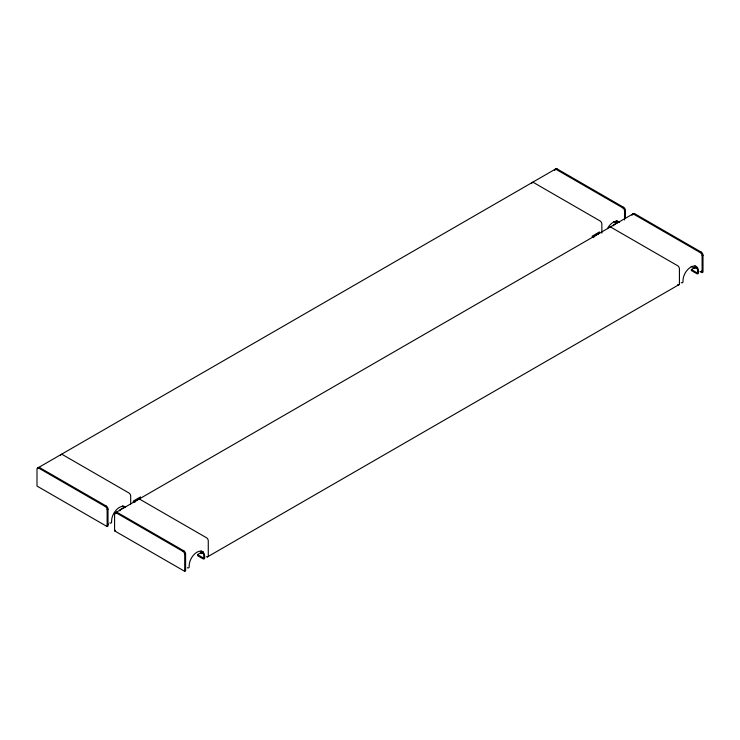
<?xml version="1.0" encoding="UTF-8"?>
<svg xmlns="http://www.w3.org/2000/svg" width="740" height="740" viewBox="0 0 740 740"><rect width="100%" height="100%" fill="white"/><g stroke="black" fill="none" stroke-linecap="round" stroke-linejoin="round"><path stroke-width="1.11" d="M38.138 467.763L555.296 169.183M38.794 468.143L39.682 467.625L106.227 506.04A2.535 1.462 60 0 1 108.012 509.148L108.012 526.029L107.124 526.547L37 486.06L37 469.179A2.535 1.462 60 0 1 38.794 468.143L105.33 506.558A2.535 1.462 60 0 1 107.124 509.657L107.124 526.547M554.399 170.459A2.535 1.462 60 0 1 556.193 169.423L557.091 168.905L623.626 207.32A2.535 1.462 60 0 1 625.42 210.419L625.42 218.3M105.33 506.558L106.227 506.04M556.193 169.423L622.738 207.838L623.626 207.32M107.124 509.657L108.012 509.148M624.523 219.947L624.523 210.937L625.42 210.419M140.544 496.91L133.08 501.221L134.948 502.293M599.456 231.953L592 236.263L593.869 237.337M125.532 506.613L119.954 509.832L119.954 510.868M134.874 501.221L140.544 497.946M593.795 236.263L599.456 232.989M617.364 222.657L613.784 224.72L613.784 225.756M115.718 512.552L632.876 213.971M114.58 513.967L115.477 513.449A2.535 1.462 60 0 1 117.262 512.413L183.807 550.837A2.535 1.462 60 0 1 185.601 553.936L185.601 570.817L184.704 571.336L114.58 530.848L114.58 513.967A2.535 1.462 60 0 1 116.374 512.931L117.262 512.413M631.988 215.248A2.535 1.462 60 0 1 633.773 214.212L634.67 213.694L701.206 252.109A2.535 1.462 60 0 1 703 255.217L703 272.098L702.103 272.616L700.133 271.469M114.58 530.848L115.477 530.33M116.374 512.931L182.91 551.346L183.807 550.837M633.773 214.212L700.318 252.627L701.206 252.109M184.704 571.336L184.704 554.454L185.601 553.936M702.103 272.616L702.103 255.735L703 255.217M187.387 567.719A2.535 1.462 60 0 0 189.181 566.683L189.181 565.647A10.97 6.336 -60 0 1 196.933 552.216A10.97 6.336 -60 0 1 204.693 556.693L204.693 557.729A2.535 1.462 60 0 1 202.899 558.755L197.534 555.657L197.534 554.621L203.112 551.402M681.216 282.606A2.535 1.462 60 0 0 683.011 281.57L683.011 280.534A10.97 6.336 -60 0 1 690.762 267.103A10.97 6.336 -60 0 1 698.523 271.58L698.523 272.616A2.535 1.462 60 0 1 696.738 273.652L691.364 270.544L691.364 269.517L694.943 267.445L697.626 268.999M207.376 556.933L679.191 284.53M613.663 221.547L616.624 223.258M691.243 266.344L694.203 268.056M691.364 269.517L696.738 272.616A1.267 0.731 60 0 0 697.626 272.098L697.626 271.062A10.97 6.336 -60 0 0 694.851 265.799M203.796 554.103L201.113 552.558L201.113 553.594M197.534 554.621L202.899 557.729A1.267 0.731 60 0 0 203.796 557.211L203.796 556.175A10.97 6.336 -60 0 0 201.012 550.912M694.943 267.445L694.943 268.481M601.851 233.146L601.851 224.035A2.535 1.462 60 0 0 600.057 220.936L533.512 182.512A2.535 1.462 60 0 0 531.727 183.548M130.693 504.033L130.693 496.05A2.535 1.462 60 0 0 128.899 492.951L62.364 454.536A2.535 1.462 60 0 0 60.569 455.562M37.897 468.661A2.535 1.462 60 0 1 39.682 467.625M108.012 523.957A2.535 1.462 60 0 1 107.772 524.854M109.807 522.921A2.535 1.462 60 0 0 111.601 521.894L111.601 520.858A10.97 6.336 -60 0 1 116.707 509.49A10.97 6.336 -60 0 1 125.31 507.196M122.34 505.864A10.97 6.336 -60 0 1 125.18 507.501M555.296 169.941A2.535 1.462 60 0 1 557.091 168.905M622.738 207.838A2.535 1.462 60 0 1 624.523 210.937M616.17 220.751A10.97 6.336 -60 0 1 619.01 222.398M607.41 228.614A10.97 6.336 -60 0 1 619.14 222.083M136.687 500.629A3.996 2.303 0 0 1 139.518 498.991M609.547 227.448A2.535 1.462 60 0 1 611.101 227.31L677.637 265.725A2.535 1.462 60 0 1 679.431 268.824L679.431 283.642A2.535 1.462 60 0 1 677.637 284.669M138.389 499.463A2.535 1.462 60 0 1 139.943 499.324L206.488 537.74A2.535 1.462 60 0 1 208.273 540.838L208.273 555.657A2.535 1.462 60 0 1 206.488 556.693M182.91 551.346A2.535 1.462 60 0 1 184.704 554.454M185.601 568.745A2.535 1.462 60 0 1 185.361 569.643M632.876 214.73A2.535 1.462 60 0 1 634.67 213.694M700.318 252.627A2.535 1.462 60 0 1 702.103 255.735M702.103 270.544A2.535 1.462 60 0 1 700.318 271.58M595.607 235.672A3.996 2.303 0 0 1 598.438 234.044"/></g></svg>
